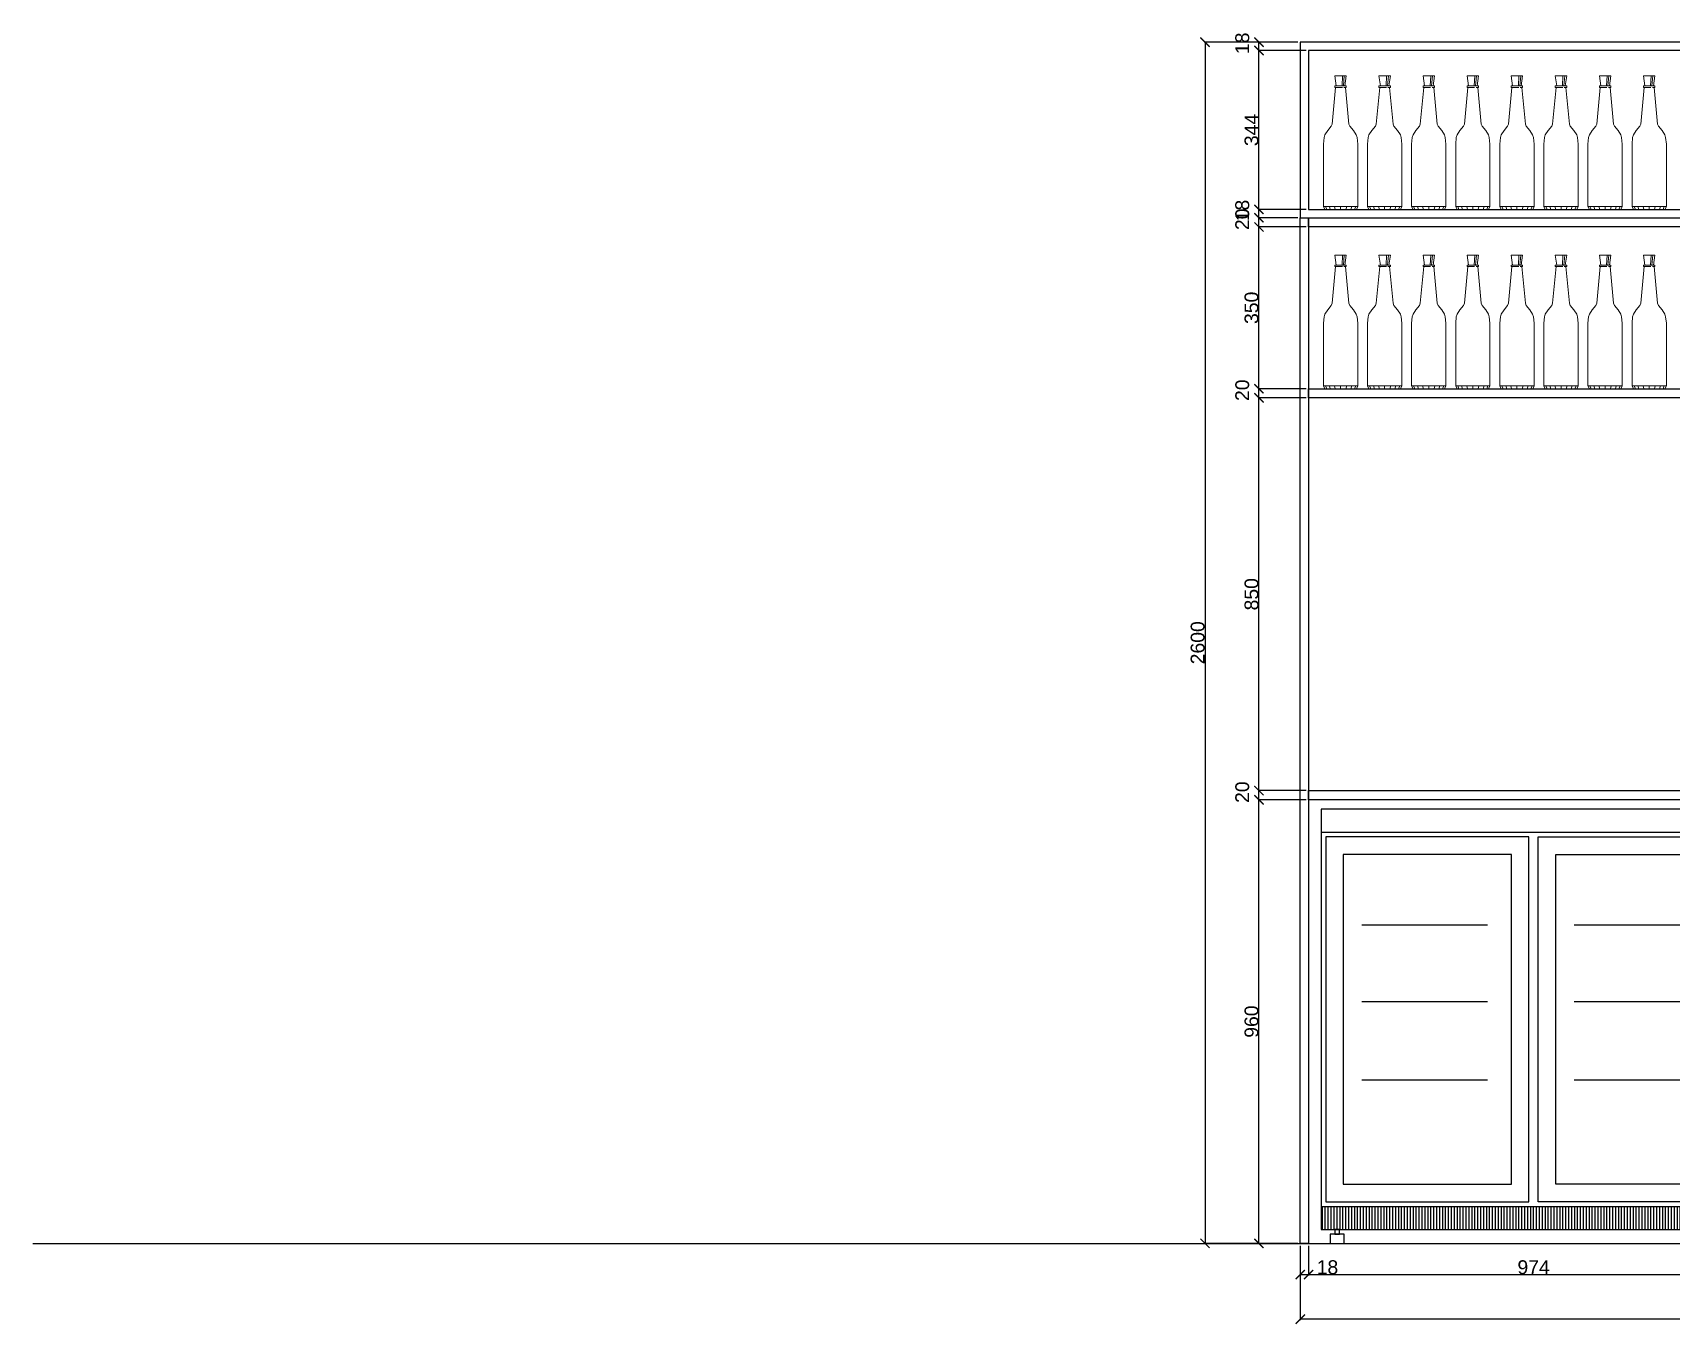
# Model space of a CAD drawing. Header units: millimetres. Extents: x 20829 to 29437, y 2955 to 9873.
# Drawn here: x 20829 to 24376, y 2955 to 5751 of the extents above; entities that cross this region are included whole.
import ezdxf

# ---------------------------------------------------------------- set-up
doc = ezdxf.new("R2010")
doc.units = ezdxf.units.MM
doc.layers.add('Auto-SilikCizgiler', color=251, linetype='Continuous', lineweight=9)
doc.styles.get("Standard").update_dxf_attribs({"font": 'arial.ttf'})
doc.dimstyles.new('ölçü 1_50', dxfattribs={"dimtxt": 30, "dimasz": 20, "dimexe": 2, "dimexo": 5, "dimtad": 1, "dimdec": 0, "dimtxsty": 'Standard', "dimblk": 'ARCHTICK', "dimcen": 2.5, "dimclrd": 256, "dimclre": 256, "dimclrt": 256, "dimadec": 0, "dimazin": 0, "dimtfac": 1, "dimtdec": 0, "dimtmove": 0, "dimatfit": 3, "dimldrblk": 'ARCHTICK', "dimfxl": 1, "dimlwd": -1, "dimlwe": -1, "dimarcsym": 0})

# ---------------------------------------------------------------- blocks, each defined once
blk = doc.blocks.new('A$C384503B4')
h = blk.add_hatch()
h.set_pattern_fill('ANSI31', color=256, scale=2, angle=45)
h.set_pattern_definition([(90, (-22816.8225, -2002.827), (-6.35, 0), [])])
h.paths.add_polyline_path([(920, 80), (0, 80), (0, 30), (920, 30)])
for p, q in [((920, 940), (0, 940)), ((0, 940), (0, 30)), ((920, 30), (920, 940)), ((0, 890), (920, 890)), ((88.1, 689.6), (360.5, 689.6)), ((548.1, 689.6), (820.5, 689.6)), ((88.1, 523.5), (360.5, 523.5)), ((548.1, 523.5), (820.5, 523.5)), ((88.1, 353.8), (360.5, 353.8)), ((548.1, 353.8), (820.5, 353.8)), ((0, 80), (920, 80)), ((0, 30), (920, 30))]:
    blk.add_line(p, q)
for points in [[(10, 90), (450, 90), (450, 880), (10, 880)], [(910, 90), (470, 90), (470, 880), (910, 880)], [(48, 128), (412, 128), (412, 842), (48, 842)], [(872, 128), (508, 128), (508, 842), (872, 842)], [(20, 0), (50, 0), (50, 20), (20, 20)], [(30, 20), (40, 20), (40, 30), (30, 30)], [(900, 0), (870, 0), (870, 20), (900, 20)], [(890, 20), (880, 20), (880, 30), (890, 30)]]:
    blk.add_lwpolyline(points, close=True)
blk = doc.blocks.new('sisw')
at = {"layer": 'Auto-SilikCizgiler'}
for points in [[(19158.21, 139882.04, 0.19), (19157.47, 139874.11, 0.32), (19157.47, 139874.11, -0.32), (19158.21, 139882.04, -0.19)], [(19158.05, 139884.55, -0.22), (19158.36, 139882.35, -0.16), (19158.36, 139882.35, 0.16), (19158.05, 139884.55, 0.22)], [(19159.29, 139884.55), (19158.2, 139884.55, -0.63), (19158.05, 139884.55, -0.22), (19159.29, 139884.55)], [(19159.29, 139884.55), (19158.05, 139884.55, -0.22), (19158.05, 139884.55, 0.22), (19159.29, 139884.55)], [(19159.29, 139884.55), (19158.05, 139884.55, 0.22), (19158.2, 139884.55, 0.63), (19159.29, 139884.55)], [(19158.78, 139882.35, 0.3), (19158.2, 139882.35, 0.63), (19158.05, 139882.35, 0.22), (19158.71, 139882.35, 0.1)], [(19158.71, 139882.35, 0.1), (19158.05, 139882.35, 0.22), (19158.05, 139882.35, -0.22), (19158.71, 139882.35, -0.1)], [(19158.05, 139882.35, 0.22), (19158.05, 139882.04, 0.22), (19158.05, 139882.04, -0.22), (19158.05, 139882.35, -0.22)], [(19158.71, 139882.35, -0.1), (19158.05, 139882.35, -0.22), (19158.2, 139882.35, -0.63), (19158.78, 139882.35, -0.3)], [(19158.2, 139882.04, 0.63), (19158.34, 139882.04, 0.55), (19158.21, 139882.04, 0.19), (19158.05, 139882.04, 0.22)], [(19158.05, 139882.04, 0.22), (19158.21, 139882.04, 0.19), (19158.21, 139882.04, -0.19), (19158.05, 139882.04, -0.22)], [(19158.05, 139882.04, -0.22), (19158.21, 139882.04, -0.19), (19158.34, 139882.04, -0.55), (19158.2, 139882.04, -0.63)], [(19159.29, 139884.55), (19158.48, 139884.55, -0.96), (19158.2, 139884.55, -0.63), (19159.29, 139884.55)], [(19159.29, 139884.55), (19158.2, 139884.55, 0.63), (19158.48, 139884.55, 0.96), (19159.29, 139884.55)], [(19158.91, 139882.35, 0.46), (19158.48, 139882.35, 0.96), (19158.2, 139882.35, 0.63), (19158.78, 139882.35, 0.3)], [(19158.78, 139882.35, -0.3), (19158.2, 139882.35, -0.63), (19158.48, 139882.35, -0.96), (19158.91, 139882.35, -0.46)], [(19158.48, 139882.04, 0.96), (19158.58, 139882.04, 0.84), (19158.34, 139882.04, 0.55), (19158.2, 139882.04, 0.63)], [(19158.2, 139882.04, -0.63), (19158.34, 139882.04, -0.55), (19159.67, 139882.04, -1.03), (19158.48, 139882.04, -0.96)], [(19158.36, 139882.35, 0.16), (19158.73, 139882.35, 0.1), (19158.8, 139882.35, 0.28), (19158.47, 139882.35, 0.47)], [(19158.36, 139882.35, -0.16), (19158.73, 139882.35, -0.1), (19158.73, 139882.35, 0.1), (19158.36, 139882.35, 0.16)], [(19158.47, 139882.35, -0.47), (19158.8, 139882.35, -0.28), (19158.73, 139882.35, -0.1), (19158.36, 139882.35, -0.16)], [(19158.47, 139882.35, 0.47), (19158.8, 139882.35, 0.28), (19158.93, 139882.35, 0.43), (19158.69, 139882.35, 0.72)], [(19158.69, 139882.35, -0.72), (19158.93, 139882.35, -0.43), (19158.8, 139882.35, -0.28), (19158.47, 139882.35, -0.47)], [(19159.29, 139884.55), (19158.86, 139884.55, -1.18), (19158.48, 139884.55, -0.96), (19159.29, 139884.55)], [(19159.29, 139884.55), (19158.48, 139884.55, 0.96), (19158.86, 139884.55, 1.18), (19159.29, 139884.55)], [(19159.09, 139882.35, 0.56), (19158.86, 139882.35, 1.18), (19158.48, 139882.35, 0.96), (19158.91, 139882.35, 0.46)], [(19158.91, 139882.35, -0.46), (19158.48, 139882.35, -0.96), (19158.86, 139882.35, -1.18), (19159.09, 139882.35, -0.56)], [(19158.69, 139882.35, 0.72), (19158.93, 139882.35, 0.43), (19159.1, 139882.35, 0.53), (19158.97, 139882.35, 0.89)], [(19158.97, 139882.35, -0.89), (19159.1, 139882.35, -0.53), (19158.93, 139882.35, -0.43), (19158.69, 139882.35, -0.72)], [(19159.29, 139884.55), (19159.29, 139884.55, -1.26), (19158.86, 139884.55, -1.18), (19159.29, 139884.55)], [(19159.29, 139884.55), (19158.86, 139884.55, 1.18), (19159.29, 139884.55, 1.26), (19159.29, 139884.55)], [(19159.29, 139882.35, 0.6), (19159.29, 139882.35, 1.26), (19158.86, 139882.35, 1.18), (19159.09, 139882.35, 0.56)], [(19159.09, 139882.35, -0.56), (19158.86, 139882.35, -1.18), (19159.29, 139882.35, -1.26), (19159.29, 139882.35, -0.6)], [(19159.29, 139882.35, -0.94), (19159.29, 139882.35, -0.57), (19159.1, 139882.35, -0.53), (19158.97, 139882.35, -0.89)], [(19158.97, 139882.35, 0.89), (19159.1, 139882.35, 0.53), (19159.29, 139882.35, 0.57), (19159.29, 139882.35, 0.94)], [(19159.29, 139884.55), (19159.29, 139884.55, 1.26), (19159.72, 139884.55, 1.18), (19159.29, 139884.55)], [(19159.29, 139884.55), (19159.72, 139884.55, 1.18), (19160.1, 139884.55, 0.96), (19159.29, 139884.55)], [(19159.29, 139884.55), (19160.1, 139884.55, 0.96), (19160.38, 139884.55, 0.63), (19159.29, 139884.55)], [(19159.29, 139884.55), (19160.38, 139884.55, 0.63), (19160.53, 139884.55, 0.22), (19159.29, 139884.55)], [(19159.29, 139884.55), (19160.53, 139884.55, 0.22), (19160.53, 139884.55, -0.22), (19159.29, 139884.55)], [(19159.29, 139884.55), (19160.53, 139884.55, -0.22), (19160.38, 139884.55, -0.63), (19159.29, 139884.55)], [(19159.29, 139884.55), (19160.38, 139884.55, -0.63), (19160.1, 139884.55, -0.96), (19159.29, 139884.55)], [(19159.29, 139884.55), (19160.1, 139884.55, -0.96), (19159.72, 139884.55, -1.18), (19159.29, 139884.55)], [(19159.29, 139884.55), (19159.72, 139884.55, -1.18), (19159.29, 139884.55, -1.26), (19159.29, 139884.55)], [(19159.61, 139882.35, -0.89), (19159.48, 139882.35, -0.53), (19159.29, 139882.35, -0.57), (19159.29, 139882.35, -0.94)], [(19159.29, 139882.35, 0.94), (19159.29, 139882.35, 0.57), (19159.48, 139882.35, 0.53), (19159.61, 139882.35, 0.89)], [(19159.29, 139882.35, -0.6), (19159.29, 139882.35, -1.26), (19159.72, 139882.35, -1.18), (19159.49, 139882.35, -0.56)], [(19159.49, 139882.35, 0.56), (19159.72, 139882.35, 1.18), (19159.29, 139882.35, 1.26), (19159.29, 139882.35, 0.6)], [(19159.9, 139882.35, -0.72), (19159.65, 139882.35, -0.43), (19159.48, 139882.35, -0.53), (19159.61, 139882.35, -0.89)], [(19159.61, 139882.35, 0.89), (19159.48, 139882.35, 0.53), (19159.65, 139882.35, 0.43), (19159.9, 139882.35, 0.72)], [(19159.49, 139882.35, -0.56), (19159.72, 139882.35, -1.18), (19160.1, 139882.35, -0.96), (19159.67, 139882.35, -0.46)], [(19159.67, 139882.35, 0.46), (19160.1, 139882.35, 0.96), (19159.72, 139882.35, 1.18), (19159.49, 139882.35, 0.56)], [(19159.72, 139884.55, 1.18), (19159.61, 139882.35, 0.89), (19159.9, 139882.35, 0.72), (19160.1, 139884.55, 0.96)], [(19160.1, 139884.55, -0.96), (19159.9, 139882.35, -0.72), (19159.61, 139882.35, -0.89), (19159.72, 139884.55, -1.18)], [(19160.11, 139882.35, -0.47), (19159.78, 139882.35, -0.28), (19159.65, 139882.35, -0.43), (19159.9, 139882.35, -0.72)], [(19159.9, 139882.35, 0.72), (19159.65, 139882.35, 0.43), (19159.78, 139882.35, 0.28), (19160.11, 139882.35, 0.47)], [(19159.67, 139882.35, -0.46), (19160.1, 139882.35, -0.96), (19160.38, 139882.35, -0.63), (19159.81, 139882.35, -0.3)], [(19159.81, 139882.35, 0.3), (19160.38, 139882.35, 0.63), (19160.1, 139882.35, 0.96), (19159.67, 139882.35, 0.46)], [(19160.22, 139882.35, -0.16), (19159.85, 139882.35, -0.1), (19159.78, 139882.35, -0.28), (19160.11, 139882.35, -0.47)], [(19160.11, 139882.35, 0.47), (19159.78, 139882.35, 0.28), (19159.85, 139882.35, 0.1), (19160.22, 139882.35, 0.16)], [(19159.81, 139882.35, -0.3), (19160.38, 139882.35, -0.63), (19160.53, 139882.35, -0.22), (19159.88, 139882.35, -0.1)], [(19159.88, 139882.35, 0.1), (19160.53, 139882.35, 0.22), (19160.38, 139882.35, 0.63), (19159.81, 139882.35, 0.3)], [(19160.22, 139882.35, 0.16), (19159.85, 139882.35, 0.1), (19159.85, 139882.35, -0.1), (19160.22, 139882.35, -0.16)], [(19159.88, 139882.35, -0.1), (19160.53, 139882.35, -0.22), (19160.53, 139882.35, 0.22), (19159.88, 139882.35, 0.1)], [(19160.1, 139882.04, -0.96), (19160, 139882.04, -0.84), (19160.24, 139882.04, -0.55), (19160.38, 139882.04, -0.63)], [(19160.38, 139882.04, 0.63), (19160.24, 139882.04, 0.55), (19160, 139882.04, 0.84), (19160.1, 139882.04, 0.96)], [(19160.53, 139884.55, 0.22), (19160.22, 139882.35, 0.16), (19160.22, 139882.35, -0.16), (19160.53, 139884.55, -0.22)], [(19160.38, 139882.04, -0.63), (19160.24, 139882.04, -0.55), (19160.37, 139882.04, -0.19), (19160.53, 139882.04, -0.22)], [(19160.53, 139882.04, 0.22), (19160.37, 139882.04, 0.19), (19160.24, 139882.04, 0.55), (19160.38, 139882.04, 0.63)], [(19160.37, 139882.04, -0.19), (19161.11, 139874.11, -0.32), (19161.11, 139874.11, 0.32), (19160.37, 139882.04, 0.19)], [(19160.53, 139882.04, -0.22), (19160.37, 139882.04, -0.19), (19160.37, 139882.04, 0.19), (19160.53, 139882.04, 0.22)], [(19160.53, 139882.35, -0.22), (19160.53, 139882.04, -0.22), (19160.53, 139882.04, 0.22), (19160.53, 139882.35, 0.22)], [(19155.89, 139871.78, 0.6), (19155.72, 139871.19, 0.63), (19155.72, 139871.19, -0.63), (19155.89, 139871.78, -0.6)], [(19156.5, 139872.71, 0.49), (19155.89, 139871.78, 0.6), (19155.89, 139871.78, -0.6), (19156.5, 139872.71, -0.49)], [(19157.28, 139873.64, 0.35), (19156.5, 139872.71, 0.49), (19156.5, 139872.71, -0.49), (19157.28, 139873.64, -0.35)], [(19157.47, 139874.11, 0.32), (19157.28, 139873.64, 0.35), (19157.28, 139873.64, -0.35), (19157.47, 139874.11, -0.32)], [(19161.11, 139874.11, -0.32), (19161.3, 139873.64, -0.35), (19161.3, 139873.64, 0.35), (19161.11, 139874.11, 0.32)], [(19161.3, 139873.64, -0.35), (19162.09, 139872.71, -0.49), (19162.09, 139872.71, 0.49), (19161.3, 139873.64, 0.35)], [(19162.09, 139872.71, -0.49), (19162.69, 139871.78, -0.6), (19162.69, 139871.78, 0.6), (19162.09, 139872.71, 0.49)], [(19162.69, 139871.78, -0.6), (19162.86, 139871.19, -0.63), (19162.86, 139871.19, 0.63), (19162.69, 139871.78, 0.6)], [(19155.72, 139871.19, 0.63), (19155.58, 139869.78, 0.65), (19155.58, 139869.78, -0.65), (19155.72, 139871.19, -0.63)], [(19155.58, 139869.78, 0.65), (19155.58, 139856.26, 0.65), (19155.58, 139856.26, -0.65), (19155.58, 139869.78, -0.65)], [(19162.86, 139871.19, -0.63), (19163.01, 139869.78, -0.65), (19163.01, 139869.78, 0.65), (19162.86, 139871.19, 0.63)], [(19163.01, 139869.78, -0.65), (19163.01, 139856.26, -0.65), (19163.01, 139856.26, 0.65), (19163.01, 139869.78, 0.65)], [(19156.02, 139856.26, 1.89), (19156.3, 139855.63, 1.73), (19155.89, 139855.63, 0.6), (19155.58, 139856.26, 0.65)], [(19155.58, 139856.26, 0.65), (19155.89, 139855.63, 0.6), (19155.89, 139855.63, -0.6), (19155.58, 139856.26, -0.65)], [(19155.58, 139856.26, -0.65), (19155.89, 139855.63, -0.6), (19156.3, 139855.63, -1.73), (19156.02, 139856.26, -1.89)], [(19156.3, 139855.63, 1.73), (19157.11, 139855.63, 1.26), (19156.82, 139855.63, 0.44), (19155.89, 139855.63, 0.6)], [(19155.89, 139855.63, 0.6), (19156.82, 139855.63, 0.44), (19156.82, 139855.63, -0.44), (19155.89, 139855.63, -0.6)], [(19155.89, 139855.63, -0.6), (19156.82, 139855.63, -0.44), (19157.11, 139855.63, -1.26), (19156.3, 139855.63, -1.73)], [(19156.87, 139856.26, 2.89), (19157.07, 139855.63, 2.65), (19156.3, 139855.63, 1.73), (19156.02, 139856.26, 1.89)], [(19156.02, 139856.26, -1.89), (19156.3, 139855.63, -1.73), (19157.07, 139855.63, -2.65), (19156.87, 139856.26, -2.89)], [(19157.07, 139855.63, 2.65), (19157.68, 139855.63, 1.93), (19157.11, 139855.63, 1.26), (19156.3, 139855.63, 1.73)], [(19156.3, 139855.63, -1.73), (19157.11, 139855.63, -1.26), (19157.68, 139855.63, -1.93), (19157.07, 139855.63, -2.65)], [(19156.87, 139856.26, -2.89), (19157.07, 139855.63, -2.65), (19158.11, 139855.63, -3.25), (19158, 139856.26, -3.54)], [(19158, 139856.26, 3.54), (19158.11, 139855.63, 3.25), (19157.07, 139855.63, 2.65), (19156.87, 139856.26, 2.89)], [(19158.11, 139855.63, 3.25), (19158.43, 139855.63, 2.36), (19157.68, 139855.63, 1.93), (19157.07, 139855.63, 2.65)], [(19157.07, 139855.63, -2.65), (19157.68, 139855.63, -1.93), (19158.43, 139855.63, -2.36), (19158.11, 139855.63, -3.25)], [(19158, 139856.26, -3.54), (19158.11, 139855.63, -3.25), (19159.29, 139855.63, -3.46), (19159.29, 139856.26, -3.77)], [(19159.29, 139856.26, 3.77), (19159.29, 139855.63, 3.46), (19158.11, 139855.63, 3.25), (19158, 139856.26, 3.54)], [(19158.11, 139855.63, -3.25), (19158.43, 139855.63, -2.36), (19159.29, 139855.63, -2.51), (19159.29, 139855.63, -3.46)], [(19159.29, 139855.63, 3.46), (19159.29, 139855.63, 2.51), (19158.43, 139855.63, 2.36), (19158.11, 139855.63, 3.25)], [(19159.29, 139856.26, -3.77), (19159.29, 139855.63, -3.46), (19160.47, 139855.63, -3.25), (19160.58, 139856.26, -3.54)], [(19160.58, 139856.26, 3.54), (19160.47, 139855.63, 3.25), (19159.29, 139855.63, 3.46), (19159.29, 139856.26, 3.77)], [(19159.29, 139855.63, -3.46), (19159.29, 139855.63, -2.51), (19160.15, 139855.63, -2.36), (19160.47, 139855.63, -3.25)], [(19160.47, 139855.63, 3.25), (19160.15, 139855.63, 2.36), (19159.29, 139855.63, 2.51), (19159.29, 139855.63, 3.46)], [(19160.47, 139855.63, -3.25), (19160.15, 139855.63, -2.36), (19160.91, 139855.63, -1.93), (19161.51, 139855.63, -2.65)], [(19161.51, 139855.63, 2.65), (19160.91, 139855.63, 1.93), (19160.15, 139855.63, 2.36), (19160.47, 139855.63, 3.25)], [(19160.58, 139856.26, -3.54), (19160.47, 139855.63, -3.25), (19161.51, 139855.63, -2.65), (19161.72, 139856.26, -2.89)], [(19161.72, 139856.26, 2.89), (19161.51, 139855.63, 2.65), (19160.47, 139855.63, 3.25), (19160.58, 139856.26, 3.54)], [(19161.51, 139855.63, -2.65), (19160.91, 139855.63, -1.93), (19161.47, 139855.63, -1.26), (19162.29, 139855.63, -1.73)], [(19162.29, 139855.63, 1.73), (19161.47, 139855.63, 1.26), (19160.91, 139855.63, 1.93), (19161.51, 139855.63, 2.65)], [(19162.29, 139855.63, -1.73), (19161.47, 139855.63, -1.26), (19161.77, 139855.63, -0.44), (19162.7, 139855.63, -0.6)], [(19162.7, 139855.63, 0.6), (19161.77, 139855.63, 0.44), (19161.47, 139855.63, 1.26), (19162.29, 139855.63, 1.73)], [(19161.72, 139856.26, -2.89), (19161.51, 139855.63, -2.65), (19162.29, 139855.63, -1.73), (19162.56, 139856.26, -1.89)], [(19162.56, 139856.26, 1.89), (19162.29, 139855.63, 1.73), (19161.51, 139855.63, 2.65), (19161.72, 139856.26, 2.89)], [(19162.7, 139855.63, -0.6), (19161.77, 139855.63, -0.44), (19161.77, 139855.63, 0.44), (19162.7, 139855.63, 0.6)], [(19162.56, 139856.26, -1.89), (19162.29, 139855.63, -1.73), (19162.7, 139855.63, -0.6), (19163.01, 139856.26, -0.65)], [(19163.01, 139856.26, 0.65), (19162.7, 139855.63, 0.6), (19162.29, 139855.63, 1.73), (19162.56, 139856.26, 1.89)], [(19163.01, 139856.26, -0.65), (19162.7, 139855.63, -0.6), (19162.7, 139855.63, 0.6), (19163.01, 139856.26, 0.65)]]:
    blk.add_3dface(points, dxfattribs=at)
blk = doc.blocks.new('_ArchTick')
at = {"color": 0, "linetype": 'ByBlock', "const_width": 0.15}
blk.add_lwpolyline([(-0.5, -0.5), (0.5, 0.5)], dxfattribs=at)
blk = doc.blocks.new('*D11')
at = {"transparency": 16777216}
for p, q in [((23572.9, 3125.4), (23572.9, 3060.7)), ((23590.9, 3125.4), (23590.9, 3060.7)), ((23572.9, 3062.7), (23590.9, 3062.7)), ((23590.9, 3062.7), (23652.4, 3062.7))]:
    blk.add_line(p, q, dxfattribs=at)
at = {"layer": 'Defpoints', "color": 0, "transparency": 16777216}
for p in [(23572.9, 3130.4), (23590.9, 3130.4), (23590.9, 3062.7)]:
    blk.add_point(p, dxfattribs=at)
at = {"transparency": 16777216, "xscale": 20, "yscale": 20, "zscale": 20, "rotation": 180}
blk.add_blockref('_ArchTick', (23572.9, 3062.7), dxfattribs=at)
at = {"transparency": 16777216, "xscale": 20, "yscale": 20, "zscale": 20}
blk.add_blockref('_ArchTick', (23590.9, 3062.7), dxfattribs=at)
at = {"transparency": 16777216, "insert": (23631.7, 3078.6), "char_height": 30, "attachment_point": 5}
blk.add_mtext('18', dxfattribs=at)
blk = doc.blocks.new('*D12')
at = {"transparency": 16777216}
for p, q in [((23590.9, 3125.4), (23590.9, 3060.7)), ((24564.9, 3125.4), (24564.9, 3060.7)), ((23590.9, 3062.7), (24564.9, 3062.7))]:
    blk.add_line(p, q, dxfattribs=at)
at = {"layer": 'Defpoints', "color": 0, "transparency": 16777216}
for p in [(23590.9, 3130.4), (24564.9, 3130.4), (24564.9, 3062.7)]:
    blk.add_point(p, dxfattribs=at)
at = {"transparency": 16777216, "xscale": 20, "yscale": 20, "zscale": 20, "rotation": 180}
blk.add_blockref('_ArchTick', (23590.9, 3062.7), dxfattribs=at)
at = {"transparency": 16777216, "xscale": 20, "yscale": 20, "zscale": 20}
blk.add_blockref('_ArchTick', (24564.9, 3062.7), dxfattribs=at)
at = {"transparency": 16777216, "insert": (24077.9, 3078.6), "char_height": 30, "attachment_point": 5}
blk.add_mtext('974', dxfattribs=at)
blk = doc.blocks.new('*D18')
at = {"transparency": 16777216}
for p, q in [((23572.9, 3125.4), (23572.9, 2964.4)), ((27572.9, 3125.4), (27572.9, 2964.4)), ((27572.9, 2966.4), (23572.9, 2966.4))]:
    blk.add_line(p, q, dxfattribs=at)
at = {"layer": 'Defpoints', "color": 0, "transparency": 16777216}
for p in [(23572.9, 3130.4), (27572.9, 3130.4), (23572.9, 2966.4)]:
    blk.add_point(p, dxfattribs=at)
at = {"transparency": 16777216, "xscale": 20, "yscale": 20, "zscale": 20, "rotation": 180}
blk.add_blockref('_ArchTick', (23572.9, 2966.4), dxfattribs=at)
at = {"transparency": 16777216, "xscale": 20, "yscale": 20, "zscale": 20}
blk.add_blockref('_ArchTick', (27572.9, 2966.4), dxfattribs=at)
at = {"transparency": 16777216, "insert": (25572.9, 2982.4), "char_height": 30, "attachment_point": 5}
blk.add_mtext('4000', dxfattribs=at)
blk = doc.blocks.new('*D19')
at = {"transparency": 16777216}
for p, q in [((23585.9, 4090.4), (23481.4, 4090.4)), ((23483.4, 3130.4), (23483.4, 4090.4)), ((23567.9, 3130.4), (23481.4, 3130.4))]:
    blk.add_line(p, q, dxfattribs=at)
at = {"layer": 'Defpoints', "color": 0, "transparency": 16777216}
for p in [(23483.4, 4090.4), (23590.9, 4090.4), (23572.9, 3130.4)]:
    blk.add_point(p, dxfattribs=at)
at = {"transparency": 16777216, "xscale": 20, "yscale": 20, "zscale": 20}
for p, rotation in [((23483.4, 4090.4), 90), ((23483.4, 3130.4), 270)]:
    blk.add_blockref('_ArchTick', p, dxfattribs=dict(at, rotation=rotation))
at = {"transparency": 16777216, "insert": (23467.4, 3610.4), "char_height": 30, "attachment_point": 5, "rotation": 90}
blk.add_mtext('960', dxfattribs=at)
blk = doc.blocks.new('*D20')
at = {"transparency": 16777216}
for p, q in [((23585.9, 4110.4), (23481.4, 4110.4)), ((23585.9, 4090.4), (23481.4, 4090.4)), ((23483.4, 4090.4), (23483.4, 4110.4))]:
    blk.add_line(p, q, dxfattribs=at)
at = {"layer": 'Defpoints', "color": 0, "transparency": 16777216}
for p in [(23483.4, 4110.4), (23590.9, 4110.4), (23590.9, 4090.4)]:
    blk.add_point(p, dxfattribs=at)
at = {"transparency": 16777216, "xscale": 20, "yscale": 20, "zscale": 20}
for p, rotation in [((23483.4, 4110.4), 90), ((23483.4, 4090.4), 270)]:
    blk.add_blockref('_ArchTick', p, dxfattribs=dict(at, rotation=rotation))
at = {"transparency": 16777216, "insert": (23447.4, 4107), "char_height": 30, "attachment_point": 5, "rotation": 90}
blk.add_mtext('20', dxfattribs=at)
blk = doc.blocks.new('*D21')
at = {"transparency": 16777216}
for p, q in [((23585.9, 4960.4), (23481.4, 4960.4)), ((23483.4, 4110.4), (23483.4, 4960.4)), ((23585.9, 4110.4), (23481.4, 4110.4))]:
    blk.add_line(p, q, dxfattribs=at)
at = {"layer": 'Defpoints', "color": 0, "transparency": 16777216}
for p in [(23483.4, 4960.4), (23590.9, 4960.4), (23590.9, 4110.4)]:
    blk.add_point(p, dxfattribs=at)
at = {"transparency": 16777216, "xscale": 20, "yscale": 20, "zscale": 20}
for p, rotation in [((23483.4, 4960.4), 90), ((23483.4, 4110.4), 270)]:
    blk.add_blockref('_ArchTick', p, dxfattribs=dict(at, rotation=rotation))
at = {"transparency": 16777216, "insert": (23467.4, 4535.4), "char_height": 30, "attachment_point": 5, "rotation": 90}
blk.add_mtext('850', dxfattribs=at)
blk = doc.blocks.new('*D22')
at = {"transparency": 16777216}
for p, q in [((23585.9, 4980.4), (23481.4, 4980.4)), ((23483.4, 4960.4), (23483.4, 4980.4)), ((23585.9, 4960.4), (23481.4, 4960.4))]:
    blk.add_line(p, q, dxfattribs=at)
at = {"layer": 'Defpoints', "color": 0, "transparency": 16777216}
for p in [(23483.4, 4980.4), (23590.9, 4980.4), (23590.9, 4960.4)]:
    blk.add_point(p, dxfattribs=at)
at = {"transparency": 16777216, "xscale": 20, "yscale": 20, "zscale": 20}
for p, rotation in [((23483.4, 4980.4), 90), ((23483.4, 4960.4), 270)]:
    blk.add_blockref('_ArchTick', p, dxfattribs=dict(at, rotation=rotation))
at = {"transparency": 16777216, "insert": (23447.4, 4977), "char_height": 30, "attachment_point": 5, "rotation": 90}
blk.add_mtext('20', dxfattribs=at)
blk = doc.blocks.new('*D23')
at = {"transparency": 16777216}
for p, q in [((23585.9, 5330.4), (23481.4, 5330.4)), ((23483.4, 4980.4), (23483.4, 5330.4)), ((23585.9, 4980.4), (23481.4, 4980.4))]:
    blk.add_line(p, q, dxfattribs=at)
at = {"layer": 'Defpoints', "color": 0, "transparency": 16777216}
for p in [(23483.4, 5330.4), (23590.9, 5330.4), (23590.9, 4980.4)]:
    blk.add_point(p, dxfattribs=at)
at = {"transparency": 16777216, "xscale": 20, "yscale": 20, "zscale": 20}
for p, rotation in [((23483.4, 5330.4), 90), ((23483.4, 4980.4), 270)]:
    blk.add_blockref('_ArchTick', p, dxfattribs=dict(at, rotation=rotation))
at = {"transparency": 16777216, "insert": (23467.4, 5155.4), "char_height": 30, "attachment_point": 5, "rotation": 90}
blk.add_mtext('350', dxfattribs=at)
blk = doc.blocks.new('*D24')
at = {"transparency": 16777216}
for p, q in [((23567.9, 5350.4), (23481.4, 5350.4)), ((23585.9, 5330.4), (23481.4, 5330.4)), ((23483.4, 5330.4), (23483.4, 5350.4))]:
    blk.add_line(p, q, dxfattribs=at)
at = {"layer": 'Defpoints', "color": 0, "transparency": 16777216}
for p in [(23483.4, 5350.4), (23572.9, 5350.4), (23590.9, 5330.4)]:
    blk.add_point(p, dxfattribs=at)
at = {"transparency": 16777216, "xscale": 20, "yscale": 20, "zscale": 20}
for p, rotation in [((23483.4, 5350.4), 90), ((23483.4, 5330.4), 270)]:
    blk.add_blockref('_ArchTick', p, dxfattribs=dict(at, rotation=rotation))
at = {"transparency": 16777216, "insert": (23447.4, 5347), "char_height": 30, "attachment_point": 5, "rotation": 90}
blk.add_mtext('20', dxfattribs=at)
blk = doc.blocks.new('*D25')
at = {"transparency": 16777216}
for p, q in [((23585.9, 5368.4), (23481.4, 5368.4)), ((23483.4, 5350.4), (23483.4, 5368.4)), ((23567.9, 5350.4), (23481.4, 5350.4))]:
    blk.add_line(p, q, dxfattribs=at)
at = {"layer": 'Defpoints', "color": 0, "transparency": 16777216}
for p in [(23483.4, 5368.4), (23590.9, 5368.4), (23572.9, 5350.4)]:
    blk.add_point(p, dxfattribs=at)
at = {"transparency": 16777216, "xscale": 20, "yscale": 20, "zscale": 20}
for p, rotation in [((23483.4, 5368.4), 90), ((23483.4, 5350.4), 270)]:
    blk.add_blockref('_ArchTick', p, dxfattribs=dict(at, rotation=rotation))
at = {"transparency": 16777216, "insert": (23447.4, 5366), "char_height": 30, "attachment_point": 5, "rotation": 90}
blk.add_mtext('18', dxfattribs=at)
blk = doc.blocks.new('*D26')
at = {"transparency": 16777216}
for p, q in [((23585.9, 5712.4), (23481.4, 5712.4)), ((23483.4, 5368.4), (23483.4, 5712.4)), ((23585.9, 5368.4), (23481.4, 5368.4))]:
    blk.add_line(p, q, dxfattribs=at)
at = {"layer": 'Defpoints', "color": 0, "transparency": 16777216}
for p in [(23483.4, 5712.4), (23590.9, 5712.4), (23590.9, 5368.4)]:
    blk.add_point(p, dxfattribs=at)
at = {"transparency": 16777216, "xscale": 20, "yscale": 20, "zscale": 20}
for p, rotation in [((23483.4, 5712.4), 90), ((23483.4, 5368.4), 270)]:
    blk.add_blockref('_ArchTick', p, dxfattribs=dict(at, rotation=rotation))
at = {"transparency": 16777216, "insert": (23467.4, 5540.4), "char_height": 30, "attachment_point": 5, "rotation": 90}
blk.add_mtext('344', dxfattribs=at)
blk = doc.blocks.new('*D27')
at = {"transparency": 16777216}
for p, q in [((23567.9, 5730.4), (23481.4, 5730.4)), ((23585.9, 5712.4), (23481.4, 5712.4)), ((23483.4, 5712.4), (23483.4, 5730.4))]:
    blk.add_line(p, q, dxfattribs=at)
at = {"layer": 'Defpoints', "color": 0, "transparency": 16777216}
for p in [(23483.4, 5730.4), (23572.9, 5730.4), (23590.9, 5712.4)]:
    blk.add_point(p, dxfattribs=at)
at = {"transparency": 16777216, "xscale": 20, "yscale": 20, "zscale": 20}
for p, rotation in [((23483.4, 5730.4), 90), ((23483.4, 5712.4), 270)]:
    blk.add_blockref('_ArchTick', p, dxfattribs=dict(at, rotation=rotation))
at = {"transparency": 16777216, "insert": (23447.4, 5728), "char_height": 30, "attachment_point": 5, "rotation": 90}
blk.add_mtext('18', dxfattribs=at)
blk = doc.blocks.new('*D28')
at = {"transparency": 16777216}
for p, q in [((23567.9, 5730.4), (23364.7, 5730.4)), ((23366.7, 5730.4), (23366.7, 3130.4)), ((23567.9, 3130.4), (23364.7, 3130.4))]:
    blk.add_line(p, q, dxfattribs=at)
at = {"layer": 'Defpoints', "color": 0, "transparency": 16777216}
for p in [(23572.9, 5730.4), (23366.7, 3130.4), (23572.9, 3130.4)]:
    blk.add_point(p, dxfattribs=at)
at = {"transparency": 16777216, "xscale": 20, "yscale": 20, "zscale": 20}
for p, rotation in [((23366.7, 5730.4), 90), ((23366.7, 3130.4), 270)]:
    blk.add_blockref('_ArchTick', p, dxfattribs=dict(at, rotation=rotation))
at = {"transparency": 16777216, "insert": (23350.8, 4430.4), "char_height": 30, "attachment_point": 5, "rotation": 90}
blk.add_mtext('2600', dxfattribs=at)

msp = doc.modelspace()

# ---------------------------------------------------------------- linework, layer by layer
msp.add_line((20829.3, 3130.4), (29436.6, 3130.4))
for points in [[(23572.9, 5350.4), (27572.9, 5350.4), (27572.9, 5730.4), (23572.9, 5730.4)], [(23590.9, 5368.4), (27554.9, 5368.4), (27554.9, 5712.4), (23590.9, 5712.4)], [(23572.9, 5350.4), (23590.9, 5350.4), (23590.9, 3130.4), (23572.9, 3130.4)], [(23590.9, 5350.4), (24564.9, 5350.4), (24564.9, 5330.4), (23590.9, 5330.4)], [(23590.9, 4980.4), (24564.9, 4980.4), (24564.9, 4960.4), (23590.9, 4960.4)], [(23590.9, 4110.4), (24564.9, 4110.4), (24564.9, 4090.4), (23590.9, 4090.4)]]:
    msp.add_lwpolyline(points, close=True)

# ---------------------------------------------------------------- block references
msp.add_blockref('A$C384503B4', (23617.9, 3130.4))
at = {"layer": 'Auto-SilikCizgiler', "xscale": 10, "yscale": 10, "zscale": 10}
for p in [(-167932.8, -1393187.9, -6), (-167837.4, -1393187.9, -6), (-167742, -1393187.9, -6), (-167646.6, -1393187.9, -6), (-167551.1, -1393187.9, -6), (-167455.7, -1393187.9, -6), (-167360.3, -1393187.9, -6), (-167264.9, -1393187.9, -6), (-167932.8, -1393575.9, -6), (-167837.4, -1393575.9, -6), (-167742, -1393575.9, -6), (-167646.6, -1393575.9, -6), (-167551.1, -1393575.9, -6), (-167455.7, -1393575.9, -6), (-167360.3, -1393575.9, -6), (-167264.9, -1393575.9, -6)]:
    msp.add_blockref('sisw', p, dxfattribs=at)

# ---------------------------------------------------------------- dimensions: what is measured, and where the dimension line sits
for base, p1, p2, picture, middle in [((23483.4, 5730.4), (23590.9, 5712.4), (23572.9, 5730.4), '*D27', (23447.4, 5728)), ((23483.4, 5712.4), (23590.9, 5368.4), (23590.9, 5712.4), '*D26', (23467.4, 5540.4)), ((23483.4, 5368.4), (23572.9, 5350.4), (23590.9, 5368.4), '*D25', (23447.4, 5366)), ((23483.4, 5350.4), (23590.9, 5330.4), (23572.9, 5350.4), '*D24', (23447.4, 5347)), ((23483.4, 5330.4), (23590.9, 4980.4), (23590.9, 5330.4), '*D23', (23467.4, 5155.4)), ((23483.4, 4980.4), (23590.9, 4960.4), (23590.9, 4980.4), '*D22', (23447.4, 4977)), ((23483.4, 4960.4), (23590.9, 4110.4), (23590.9, 4960.4), '*D21', (23467.4, 4535.4)), ((23483.4, 4110.4), (23590.9, 4090.4), (23590.9, 4110.4), '*D20', (23447.4, 4107))]:
    dim = msp.add_linear_dim(base=base, p1=p1, p2=p2, angle=90, dimstyle='ölçü 1_50', override={"dimtmove": 1})
    dim.commit()
    dim.dimension.update_dxf_attribs({"geometry": picture, "text_midpoint": middle})
for base, p1, p2, picture, middle in [((23366.7, 3130.4), (23572.9, 5730.4), (23572.9, 3130.4), '*D28', (23350.8, 4430.4)), ((23483.4, 4090.4), (23572.9, 3130.4), (23590.9, 4090.4), '*D19', (23467.4, 3610.4))]:
    dim = msp.add_linear_dim(base=base, p1=p1, p2=p2, angle=90, dimstyle='ölçü 1_50')
    dim.commit()
    dim.dimension.update_dxf_attribs({"geometry": picture, "text_midpoint": middle})
for base, p1, p2, picture, middle in [((23590.9, 3062.7), (23572.9, 3130.4), (23590.9, 3130.4), '*D11', (23631.7, 3078.6)), ((23572.9, 2966.4), (27572.9, 3130.4), (23572.9, 3130.4), '*D18', (25572.9, 2982.4))]:
    dim = msp.add_linear_dim(base=base, p1=p1, p2=p2, dimstyle='ölçü 1_50')
    dim.commit()
    dim.dimension.update_dxf_attribs({"geometry": picture, "text_midpoint": middle})
dim = msp.add_linear_dim(base=(24564.9, 3062.7), p1=(23590.9, 3130.4), p2=(24564.9, 3130.4), dimstyle='ölçü 1_50', override={"dimtmove": 1})
dim.commit()
dim.dimension.update_dxf_attribs({"geometry": '*D12', "text_midpoint": (24077.9, 3078.6)})

doc.saveas('drawing.dxf')
